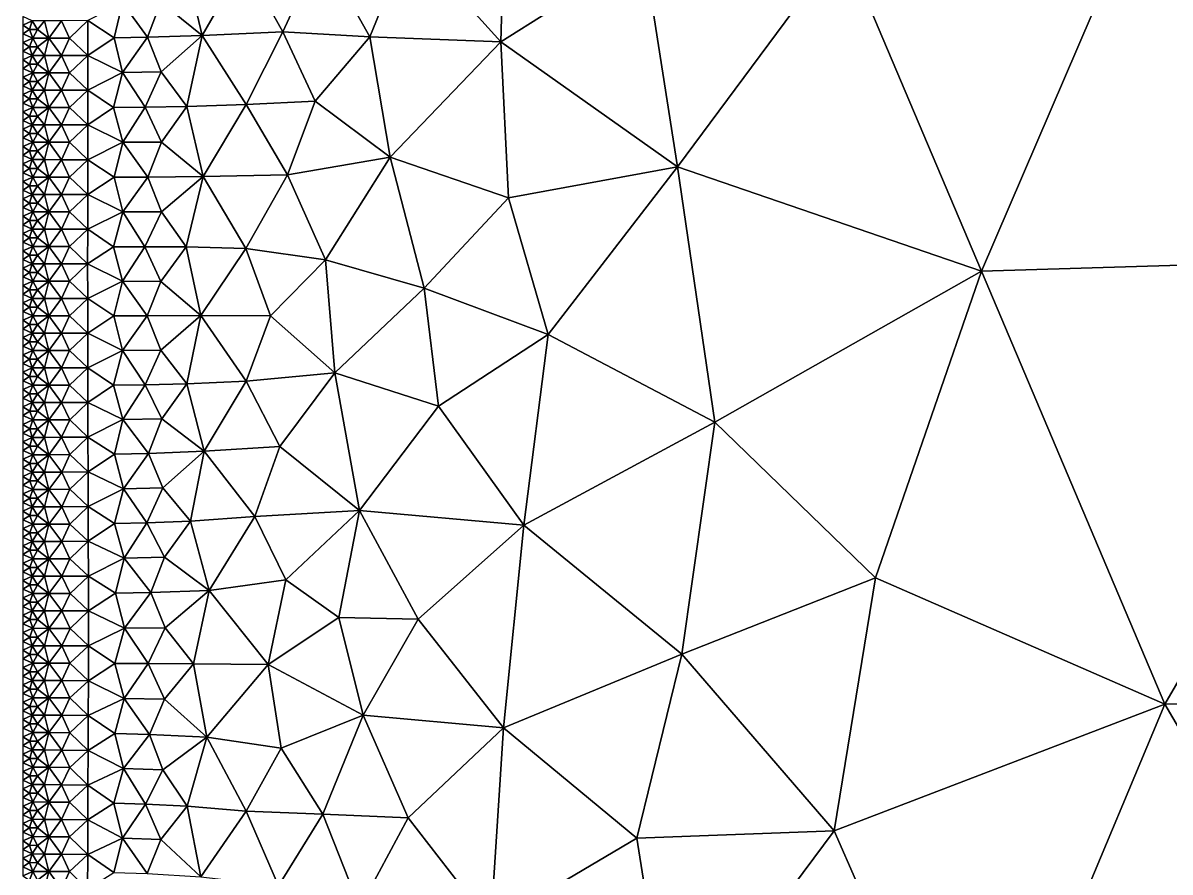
# Model space of a CAD drawing. Header units: metres. Extents: x 1 to 72, y -280 to 0.
# Drawn here: x 1 to 27.46, y -137.2 to -117.62 of the extents above; entities that cross this region are included whole.
import ezdxf

# ---------------------------------------------------------------- set-up
doc = ezdxf.new("R2010")
doc.units = ezdxf.units.M

msp = doc.modelspace()

# ---------------------------------------------------------------- linework, layer by layer
at = {"layer": 'layer', "color": 0}
for points in [[(23.114, -123.346), (27.582, -112.952), (19.9143, -115.798)], [(33.3355, -123.034), (27.582, -112.952), (23.114, -123.346)], [(12.0262, -118.052), (12.1575, -113.411), (9.9104, -115.711)], [(15.3264, -115.974), (12.1575, -113.411), (12.0262, -118.052)], [(9.001, -117.944), (9.9104, -115.711), (7.87216, -115.929)], [(12.0262, -118.052), (9.9104, -115.711), (9.001, -117.944)], [(16.0964, -120.937), (19.9143, -115.798), (15.3264, -115.974)], [(23.114, -123.346), (19.9143, -115.798), (16.0964, -120.937)], [(6.10483, -116.228), (6.99815, -117.824), (7.87216, -115.929)], [(9.001, -117.944), (7.87216, -115.929), (6.99815, -117.824)], [(16.0964, -120.937), (15.3264, -115.974), (12.0262, -118.052)], [(4.75859, -116.318), (4.18443, -117.139), (5.13489, -117.909)], [(4.75859, -116.318), (5.13489, -117.909), (6.10483, -116.228)], [(6.10483, -116.228), (5.13489, -117.909), (6.99815, -117.824)], [(3.29713, -117.157), (2.4952, -117.566), (3.1013, -117.962)], [(3.29713, -117.157), (3.1013, -117.962), (3.87623, -117.949)], [(3.29713, -117.157), (3.87623, -117.949), (4.18443, -117.139)], [(4.18443, -117.139), (3.87623, -117.949), (5.13489, -117.909)], [(1, -117.47), (1, -117.67), (1.21144, -117.57)], [(1.21144, -117.57), (1, -117.67), (1.15504, -117.77)], [(1, -117.67), (1, -117.87), (1.15504, -117.77)], [(1.21144, -117.57), (1.15504, -117.77), (1.337, -117.77)], [(1.21144, -117.57), (1.337, -117.77), (1.49539, -117.57)], [(1.49539, -117.57), (1.337, -117.77), (1.59436, -117.97)], [(1.49539, -117.57), (1.59436, -117.97), (1.89038, -117.569)], [(1.89038, -117.569), (1.59436, -117.97), (2.07703, -117.969)], [(1.89038, -117.569), (2.07703, -117.969), (2.4952, -117.566)], [(2.4952, -117.566), (2.07703, -117.969), (2.49581, -118.368)], [(2.4952, -117.566), (2.49581, -118.368), (3.1013, -117.962)], [(1.15504, -117.77), (1, -117.87), (1.2256, -117.97)], [(1, -117.87), (1, -118.07), (1.2256, -117.97)], [(1.2256, -117.97), (1, -118.07), (1.15508, -118.171)], [(1.15504, -117.77), (1.2256, -117.97), (1.337, -117.77)], [(1.2256, -117.97), (1.15508, -118.171), (1.33701, -118.17)], [(1.337, -117.77), (1.2256, -117.97), (1.59436, -117.97)], [(1.2256, -117.97), (1.33701, -118.17), (1.59436, -117.97)], [(1.59436, -117.97), (1.33701, -118.17), (1.49544, -118.371)], [(1.59436, -117.97), (1.49544, -118.371), (1.89059, -118.37)], [(1.59436, -117.97), (1.89059, -118.37), (2.07703, -117.969)], [(2.07703, -117.969), (1.89059, -118.37), (2.49581, -118.368)], [(3.1013, -117.962), (2.49581, -118.368), (3.3002, -118.762)], [(3.1013, -117.962), (3.3002, -118.762), (3.87623, -117.949)], [(3.87623, -117.949), (3.3002, -118.762), (4.19064, -118.749)], [(3.87623, -117.949), (4.19064, -118.749), (5.13489, -117.909)], [(5.13489, -117.909), (4.19064, -118.749), (4.77972, -119.545)], [(5.13489, -117.909), (4.77972, -119.545), (6.15282, -119.501)], [(5.13489, -117.909), (6.15282, -119.501), (6.99815, -117.824)], [(6.99815, -117.824), (6.15282, -119.501), (7.73923, -119.426)], [(7.73923, -119.426), (9.001, -117.944), (6.99815, -117.824)], [(9.47203, -120.719), (9.001, -117.944), (7.73923, -119.426)], [(9.47203, -120.719), (12.0262, -118.052), (9.001, -117.944)], [(1, -118.07), (1, -118.271), (1.15508, -118.171)], [(1.15508, -118.171), (1, -118.271), (1.21146, -118.371)], [(1, -118.271), (1, -118.471), (1.21146, -118.371)], [(1.15508, -118.171), (1.21146, -118.371), (1.33701, -118.17)], [(1.33701, -118.17), (1.21146, -118.371), (1.49544, -118.371)], [(12.1976, -121.654), (12.0262, -118.052), (9.47203, -120.719)], [(12.1976, -121.654), (16.0964, -120.937), (12.0262, -118.052)], [(1.21146, -118.371), (1, -118.471), (1.15503, -118.571)], [(1, -118.471), (1, -118.671), (1.15503, -118.571)], [(1.21146, -118.371), (1.15503, -118.571), (1.33698, -118.571)], [(1.21146, -118.371), (1.33698, -118.571), (1.49544, -118.371)], [(1.49544, -118.371), (1.33698, -118.571), (1.59425, -118.771)], [(1.49544, -118.371), (1.59425, -118.771), (1.89059, -118.37)], [(1.89059, -118.37), (1.59425, -118.771), (2.07671, -118.77)], [(1.89059, -118.37), (2.07671, -118.77), (2.49581, -118.368)], [(2.49581, -118.368), (2.07671, -118.77), (2.49413, -119.17)], [(2.49581, -118.368), (2.49413, -119.17), (3.3002, -118.762)], [(1.15503, -118.571), (1, -118.671), (1.22556, -118.771)], [(1, -118.671), (1, -118.871), (1.22556, -118.771)], [(1.22556, -118.771), (1, -118.871), (1.15505, -118.971)], [(1.15503, -118.571), (1.22556, -118.771), (1.33698, -118.571)], [(1.22556, -118.771), (1.15505, -118.971), (1.33694, -118.971)], [(1.33698, -118.571), (1.22556, -118.771), (1.59425, -118.771)], [(1.22556, -118.771), (1.33694, -118.971), (1.59425, -118.771)], [(1.59425, -118.771), (1.33694, -118.971), (1.4953, -119.171)], [(1.59425, -118.771), (1.4953, -119.171), (1.89014, -119.171)], [(1.59425, -118.771), (1.89014, -119.171), (2.07671, -118.77)], [(2.07671, -118.77), (1.89014, -119.171), (2.49413, -119.17)], [(3.3002, -118.762), (2.49413, -119.17), (3.09, -119.569)], [(3.3002, -118.762), (3.09, -119.569), (3.81784, -119.562)], [(3.3002, -118.762), (3.81784, -119.562), (4.19064, -118.749)], [(4.19064, -118.749), (3.81784, -119.562), (4.77972, -119.545)], [(1, -118.871), (1, -119.071), (1.15505, -118.971)], [(1.15505, -118.971), (1, -119.071), (1.21141, -119.171)], [(1, -119.071), (1, -119.271), (1.21141, -119.171)], [(1.15505, -118.971), (1.21141, -119.171), (1.33694, -118.971)], [(1.33694, -118.971), (1.21141, -119.171), (1.4953, -119.171)], [(1.21141, -119.171), (1, -119.271), (1.155, -119.372)], [(1, -119.271), (1, -119.472), (1.155, -119.372)], [(1.21141, -119.171), (1.155, -119.372), (1.33692, -119.372)], [(1.21141, -119.171), (1.33692, -119.372), (1.4953, -119.171)], [(1.4953, -119.171), (1.33692, -119.372), (1.59416, -119.572)], [(1.4953, -119.171), (1.59416, -119.572), (1.89014, -119.171)], [(1.89014, -119.171), (1.59416, -119.572), (2.07639, -119.572)], [(1.89014, -119.171), (2.07639, -119.572), (2.49413, -119.17)], [(2.49413, -119.17), (2.07639, -119.572), (2.49463, -119.972)], [(2.49413, -119.17), (2.49463, -119.972), (3.09, -119.569)], [(1.155, -119.372), (1, -119.472), (1.22554, -119.572)], [(1, -119.472), (1, -119.672), (1.22554, -119.572)], [(1.22554, -119.572), (1, -119.672), (1.15505, -119.772)], [(1.155, -119.372), (1.22554, -119.572), (1.33692, -119.372)], [(1.22554, -119.572), (1.15505, -119.772), (1.33694, -119.772)], [(1.33692, -119.372), (1.22554, -119.572), (1.59416, -119.572)], [(1.22554, -119.572), (1.33694, -119.772), (1.59416, -119.572)], [(1.59416, -119.572), (1.33694, -119.772), (1.49538, -119.972)], [(1.59416, -119.572), (1.49538, -119.972), (1.89033, -119.972)], [(1.59416, -119.572), (1.89033, -119.972), (2.07639, -119.572)], [(2.07639, -119.572), (1.89033, -119.972), (2.49463, -119.972)], [(3.09, -119.569), (2.49463, -119.972), (3.3026, -120.371)], [(3.09, -119.569), (3.3026, -120.371), (3.81784, -119.562)], [(3.81784, -119.562), (3.3026, -120.371), (4.19648, -120.366)], [(3.81784, -119.562), (4.19648, -120.366), (4.77972, -119.545)], [(4.77972, -119.545), (4.19648, -120.366), (5.15575, -121.164)], [(4.77972, -119.545), (5.15575, -121.164), (6.15282, -119.501)], [(6.15282, -119.501), (5.15575, -121.164), (7.10337, -121.124)], [(6.15282, -119.501), (7.10337, -121.124), (7.73923, -119.426)], [(9.47203, -120.719), (7.73923, -119.426), (7.10337, -121.124)], [(1, -119.672), (1, -119.872), (1.15505, -119.772)], [(1.15505, -119.772), (1, -119.872), (1.21144, -119.972)], [(1, -119.872), (1, -120.072), (1.21144, -119.972)], [(1.15505, -119.772), (1.21144, -119.972), (1.33694, -119.772)], [(1.33694, -119.772), (1.21144, -119.972), (1.49538, -119.972)], [(1.21144, -119.972), (1, -120.072), (1.15504, -120.172)], [(1, -120.072), (1, -120.272), (1.15504, -120.172)], [(1.21144, -119.972), (1.15504, -120.172), (1.33701, -120.172)], [(1.21144, -119.972), (1.33701, -120.172), (1.49538, -119.972)], [(1.49538, -119.972), (1.33701, -120.172), (1.59443, -120.373)], [(1.49538, -119.972), (1.59443, -120.373), (1.89033, -119.972)], [(1.89033, -119.972), (1.59443, -120.373), (2.07714, -120.373)], [(1.89033, -119.972), (2.07714, -120.373), (2.49463, -119.972)], [(2.49463, -119.972), (2.07714, -120.373), (2.49688, -120.774)], [(2.49463, -119.972), (2.49688, -120.774), (3.3026, -120.371)], [(1.15504, -120.172), (1, -120.272), (1.22562, -120.372)], [(1, -120.272), (1, -120.472), (1.22562, -120.372)], [(1.22562, -120.372), (1, -120.472), (1.1551, -120.573)], [(1.15504, -120.172), (1.22562, -120.372), (1.33701, -120.172)], [(1.22562, -120.372), (1.1551, -120.573), (1.33707, -120.573)], [(1.33701, -120.172), (1.22562, -120.372), (1.59443, -120.373)], [(1.22562, -120.372), (1.33707, -120.573), (1.59443, -120.373)], [(1.59443, -120.373), (1.33707, -120.573), (1.49559, -120.773)], [(1.59443, -120.373), (1.49559, -120.773), (1.891, -120.774)], [(1.59443, -120.373), (1.891, -120.774), (2.07714, -120.373)], [(2.07714, -120.373), (1.891, -120.774), (2.49688, -120.774)], [(3.3026, -120.371), (2.49688, -120.774), (3.10401, -121.176)], [(3.3026, -120.371), (3.10401, -121.176), (3.88335, -121.174)], [(3.3026, -120.371), (3.88335, -121.174), (4.19648, -120.366)], [(4.19648, -120.366), (3.88335, -121.174), (5.15575, -121.164)], [(1, -120.472), (1, -120.673), (1.1551, -120.573)], [(1.1551, -120.573), (1, -120.673), (1.21151, -120.773)], [(1.1551, -120.573), (1.21151, -120.773), (1.33707, -120.573)], [(1.33707, -120.573), (1.21151, -120.773), (1.49559, -120.773)], [(1, -120.673), (1, -120.873), (1.21151, -120.773)], [(1.21151, -120.773), (1, -120.873), (1.15508, -120.973)], [(1, -120.873), (1, -121.073), (1.15508, -120.973)], [(1.21151, -120.773), (1.15508, -120.973), (1.33711, -120.973)], [(1.21151, -120.773), (1.33711, -120.973), (1.49559, -120.773)], [(1.49559, -120.773), (1.33711, -120.973), (1.59458, -121.174)], [(1.49559, -120.773), (1.59458, -121.174), (1.891, -120.774)], [(1.891, -120.774), (1.59458, -121.174), (2.07762, -121.175)], [(1.891, -120.774), (2.07762, -121.175), (2.49688, -120.774)], [(2.49688, -120.774), (2.07762, -121.175), (2.49642, -121.576)], [(2.49688, -120.774), (2.49642, -121.576), (3.10401, -121.176)], [(7.97732, -123.084), (9.47203, -120.719), (7.10337, -121.124)], [(10.2596, -123.737), (9.47203, -120.719), (7.97732, -123.084)], [(10.2596, -123.737), (12.1976, -121.654), (9.47203, -120.719)], [(1.15508, -120.973), (1, -121.073), (1.22566, -121.173)], [(1, -121.073), (1, -121.273), (1.22566, -121.173)], [(1.22566, -121.173), (1, -121.273), (1.1551, -121.373)], [(1.15508, -120.973), (1.22566, -121.173), (1.33711, -120.973)], [(1.22566, -121.173), (1.1551, -121.373), (1.33708, -121.373)], [(1.33711, -120.973), (1.22566, -121.173), (1.59458, -121.174)], [(1.22566, -121.173), (1.33708, -121.373), (1.59458, -121.174)], [(1.59458, -121.174), (1.33708, -121.373), (1.49551, -121.574)], [(1.59458, -121.174), (1.49551, -121.574), (1.89081, -121.575)], [(1.59458, -121.174), (1.89081, -121.575), (2.07762, -121.175)], [(2.07762, -121.175), (1.89081, -121.575), (2.49642, -121.576)], [(3.10401, -121.176), (2.49642, -121.576), (3.3007, -121.978)], [(3.10401, -121.176), (3.3007, -121.978), (3.88335, -121.174)], [(3.88335, -121.174), (3.3007, -121.978), (4.1931, -121.979)], [(3.88335, -121.174), (4.1931, -121.979), (5.15575, -121.164)], [(5.15575, -121.164), (4.1931, -121.979), (4.76872, -122.785)], [(5.15575, -121.164), (4.76872, -122.785), (6.13842, -122.82)], [(5.15575, -121.164), (6.13842, -122.82), (7.10337, -121.124)], [(7.10337, -121.124), (6.13842, -122.82), (7.97732, -123.084)], [(13.116, -124.807), (16.0964, -120.937), (12.1976, -121.654)], [(16.9588, -126.825), (16.0964, -120.937), (13.116, -124.807)], [(16.9588, -126.825), (23.114, -123.346), (16.0964, -120.937)], [(1, -121.273), (1, -121.473), (1.1551, -121.373)], [(1.1551, -121.373), (1, -121.473), (1.21148, -121.574)], [(1.1551, -121.373), (1.21148, -121.574), (1.33708, -121.373)], [(1.33708, -121.373), (1.21148, -121.574), (1.49551, -121.574)], [(1, -121.473), (1, -121.673), (1.21148, -121.574)], [(1.21148, -121.574), (1, -121.673), (1.15503, -121.774)], [(1, -121.673), (1, -121.873), (1.15503, -121.774)], [(1.21148, -121.574), (1.15503, -121.774), (1.33699, -121.774)], [(1.21148, -121.574), (1.33699, -121.774), (1.49551, -121.574)], [(1.49551, -121.574), (1.33699, -121.774), (1.59423, -121.975)], [(1.49551, -121.574), (1.59423, -121.975), (1.89081, -121.575)], [(1.89081, -121.575), (1.59423, -121.975), (2.07668, -121.976)], [(1.89081, -121.575), (2.07668, -121.976), (2.49642, -121.576)], [(2.49642, -121.576), (2.07668, -121.976), (2.49343, -122.377)], [(2.49642, -121.576), (2.49343, -122.377), (3.3007, -121.978)], [(13.116, -124.807), (12.1976, -121.654), (10.2596, -123.737)], [(1.15503, -121.774), (1, -121.873), (1.22555, -121.974)], [(1, -121.873), (1, -122.074), (1.22555, -121.974)], [(1.22555, -121.974), (1, -122.074), (1.15503, -122.174)], [(1.15503, -121.774), (1.22555, -121.974), (1.33699, -121.774)], [(1.22555, -121.974), (1.15503, -122.174), (1.33691, -122.174)], [(1.33699, -121.774), (1.22555, -121.974), (1.59423, -121.975)], [(1.22555, -121.974), (1.33691, -122.174), (1.59423, -121.975)], [(1.59423, -121.975), (1.33691, -122.174), (1.49518, -122.375)], [(1.59423, -121.975), (1.49518, -122.375), (1.88984, -122.376)], [(1.59423, -121.975), (1.88984, -122.376), (2.07668, -121.976)], [(2.07668, -121.976), (1.88984, -122.376), (2.49343, -122.377)], [(3.3007, -121.978), (2.49343, -122.377), (3.08708, -122.78)], [(3.3007, -121.978), (3.08708, -122.78), (3.81215, -122.782)], [(3.3007, -121.978), (3.81215, -122.782), (4.1931, -121.979)], [(4.1931, -121.979), (3.81215, -122.782), (4.76872, -122.785)], [(1, -122.074), (1, -122.274), (1.15503, -122.174)], [(1.15503, -122.174), (1, -122.274), (1.21137, -122.374)], [(1.15503, -122.174), (1.21137, -122.374), (1.33691, -122.174)], [(1.33691, -122.174), (1.21137, -122.374), (1.49518, -122.375)], [(1, -122.274), (1, -122.474), (1.21137, -122.374)], [(1.21137, -122.374), (1, -122.474), (1.15496, -122.574)], [(1, -122.474), (1, -122.674), (1.15496, -122.574)], [(1.21137, -122.374), (1.15496, -122.574), (1.33681, -122.575)], [(1.21137, -122.374), (1.33681, -122.575), (1.49518, -122.375)], [(1.49518, -122.375), (1.33681, -122.575), (1.59385, -122.775)], [(1.49518, -122.375), (1.59385, -122.775), (1.88984, -122.376)], [(1.88984, -122.376), (1.59385, -122.775), (2.07561, -122.776)], [(1.88984, -122.376), (2.07561, -122.776), (2.49343, -122.377)], [(2.49343, -122.377), (2.07561, -122.776), (2.49238, -123.178)], [(2.49343, -122.377), (2.49238, -123.178), (3.08708, -122.78)], [(1.15496, -122.574), (1, -122.674), (1.22544, -122.775)], [(1, -122.674), (1, -122.874), (1.22544, -122.775)], [(1.22544, -122.775), (1, -122.874), (1.15499, -122.975)], [(1.15496, -122.574), (1.22544, -122.775), (1.33681, -122.575)], [(1.22544, -122.775), (1.15499, -122.975), (1.33679, -122.975)], [(1.33681, -122.575), (1.22544, -122.775), (1.59385, -122.775)], [(1.22544, -122.775), (1.33679, -122.975), (1.59385, -122.775)], [(1.59385, -122.775), (1.33679, -122.975), (1.49507, -123.175)], [(1.59385, -122.775), (1.49507, -123.175), (1.88948, -123.176)], [(1.59385, -122.775), (1.88948, -123.176), (2.07561, -122.776)], [(2.07561, -122.776), (1.88948, -123.176), (2.49238, -123.178)], [(3.08708, -122.78), (2.49238, -123.178), (3.29516, -123.579)], [(3.08708, -122.78), (3.29516, -123.579), (3.81215, -122.782)], [(3.81215, -122.782), (3.29516, -123.579), (4.1784, -123.581)], [(3.81215, -122.782), (4.1784, -123.581), (4.76872, -122.785)], [(4.76872, -122.785), (4.1784, -123.581), (5.10146, -124.369)], [(4.76872, -122.785), (5.10146, -124.369), (6.13842, -122.82)], [(1, -122.874), (1, -123.074), (1.15499, -122.975)], [(1.15499, -122.975), (1, -123.074), (1.21133, -123.175)], [(1.15499, -122.975), (1.21133, -123.175), (1.33679, -122.975)], [(1.33679, -122.975), (1.21133, -123.175), (1.49507, -123.175)], [(6.13842, -122.82), (5.10146, -124.369), (6.71292, -124.375)], [(6.13842, -122.82), (6.71292, -124.375), (7.97732, -123.084)], [(27.3435, -133.332), (33.3355, -123.034), (23.114, -123.346)], [(38.5545, -133.067), (33.3355, -123.034), (27.3435, -133.332)], [(1, -123.074), (1, -123.275), (1.21133, -123.175)], [(1.21133, -123.175), (1, -123.275), (1.15496, -123.375)], [(1, -123.275), (1, -123.475), (1.15496, -123.375)], [(1.21133, -123.175), (1.15496, -123.375), (1.33681, -123.375)], [(1.21133, -123.175), (1.33681, -123.375), (1.49507, -123.175)], [(1.49507, -123.175), (1.33681, -123.375), (1.59392, -123.576)], [(1.49507, -123.175), (1.59392, -123.576), (1.88948, -123.176)], [(1.88948, -123.176), (1.59392, -123.576), (2.07582, -123.577)], [(1.88948, -123.176), (2.07582, -123.577), (2.49238, -123.178)], [(2.49238, -123.178), (2.07582, -123.577), (2.4941, -123.978)], [(2.49238, -123.178), (2.4941, -123.978), (3.29516, -123.579)], [(8.19584, -125.686), (7.97732, -123.084), (6.71292, -124.375)], [(8.19584, -125.686), (10.2596, -123.737), (7.97732, -123.084)], [(1.15496, -123.375), (1, -123.475), (1.22547, -123.575)], [(1, -123.475), (1, -123.675), (1.22547, -123.575)], [(1.22547, -123.575), (1, -123.675), (1.15502, -123.775)], [(1.15496, -123.375), (1.22547, -123.575), (1.33681, -123.375)], [(1.22547, -123.575), (1.15502, -123.775), (1.33686, -123.775)], [(1.33681, -123.375), (1.22547, -123.575), (1.59392, -123.576)], [(1.22547, -123.575), (1.33686, -123.775), (1.59392, -123.576)], [(1.59392, -123.576), (1.33686, -123.775), (1.49524, -123.976)], [(1.59392, -123.576), (1.49524, -123.976), (1.88998, -123.976)], [(1.59392, -123.576), (1.88998, -123.976), (2.07582, -123.577)], [(2.07582, -123.577), (1.88998, -123.976), (2.4941, -123.978)], [(3.29516, -123.579), (2.4941, -123.978), (3.09809, -124.378)], [(3.29516, -123.579), (3.09809, -124.378), (3.86698, -124.376)], [(3.29516, -123.579), (3.86698, -124.376), (4.1784, -123.581)], [(4.1784, -123.581), (3.86698, -124.376), (5.10146, -124.369)], [(20.6666, -130.414), (23.114, -123.346), (16.9588, -126.825)], [(27.3435, -133.332), (23.114, -123.346), (20.6666, -130.414)], [(1, -123.675), (1, -123.875), (1.15502, -123.775)], [(1.15502, -123.775), (1, -123.875), (1.21139, -123.975)], [(1.15502, -123.775), (1.21139, -123.975), (1.33686, -123.775)], [(1.33686, -123.775), (1.21139, -123.975), (1.49524, -123.976)], [(10.5827, -126.459), (10.2596, -123.737), (8.19584, -125.686)], [(10.5827, -126.459), (13.116, -124.807), (10.2596, -123.737)], [(1, -123.875), (1, -124.075), (1.21139, -123.975)], [(1.21139, -123.975), (1, -124.075), (1.155, -124.175)], [(1, -124.075), (1, -124.275), (1.155, -124.175)], [(1.21139, -123.975), (1.155, -124.175), (1.33691, -124.176)], [(1.21139, -123.975), (1.33691, -124.176), (1.49524, -123.976)], [(1.49524, -123.976), (1.33691, -124.176), (1.59413, -124.376)], [(1.49524, -123.976), (1.59413, -124.376), (1.88998, -123.976)], [(1.88998, -123.976), (1.59413, -124.376), (2.07642, -124.377)], [(1.88998, -123.976), (2.07642, -124.377), (2.4941, -123.978)], [(2.4941, -123.978), (2.07642, -124.377), (2.4946, -124.777)], [(2.4941, -123.978), (2.4946, -124.777), (3.09809, -124.378)], [(1.155, -124.175), (1, -124.275), (1.22553, -124.376)], [(1, -124.275), (1, -124.476), (1.22553, -124.376)], [(1.155, -124.175), (1.22553, -124.376), (1.33691, -124.176)], [(1.33691, -124.176), (1.22553, -124.376), (1.59413, -124.376)], [(3.86698, -124.376), (4.18157, -125.168), (5.10146, -124.369)], [(5.10146, -124.369), (4.18157, -125.168), (4.77793, -125.942)], [(5.10146, -124.369), (4.77793, -125.942), (6.15007, -125.881)], [(5.10146, -124.369), (6.15007, -125.881), (6.71292, -124.375)], [(1.22553, -124.376), (1, -124.476), (1.15505, -124.576)], [(1, -124.476), (1, -124.676), (1.15505, -124.576)], [(1.15505, -124.576), (1, -124.676), (1.21141, -124.776)], [(1.22553, -124.376), (1.15505, -124.576), (1.33693, -124.576)], [(1.15505, -124.576), (1.21141, -124.776), (1.33693, -124.576)], [(1.33693, -124.576), (1.21141, -124.776), (1.49531, -124.776)], [(1.22553, -124.376), (1.33693, -124.576), (1.59413, -124.376)], [(1.59413, -124.376), (1.33693, -124.576), (1.49531, -124.776)], [(1.59413, -124.376), (1.49531, -124.776), (1.89018, -124.777)], [(1.59413, -124.376), (1.89018, -124.777), (2.07642, -124.377)], [(2.07642, -124.377), (1.89018, -124.777), (2.4946, -124.777)], [(3.09809, -124.378), (2.4946, -124.777), (3.2971, -125.174)], [(3.09809, -124.378), (3.2971, -125.174), (3.86698, -124.376)], [(3.86698, -124.376), (3.2971, -125.174), (4.18157, -125.168)], [(6.71292, -124.375), (6.15007, -125.881), (8.19584, -125.686)], [(1, -124.676), (1, -124.876), (1.21141, -124.776)], [(1.21141, -124.776), (1, -124.876), (1.15501, -124.976)], [(1, -124.876), (1, -125.076), (1.15501, -124.976)], [(1.21141, -124.776), (1.15501, -124.976), (1.33692, -124.976)], [(1.21141, -124.776), (1.33692, -124.976), (1.49531, -124.776)], [(1.49531, -124.776), (1.33692, -124.976), (1.59413, -125.176)], [(1.49531, -124.776), (1.59413, -125.176), (1.89018, -124.777)], [(1.89018, -124.777), (1.59413, -125.176), (2.07635, -125.177)], [(1.89018, -124.777), (2.07635, -125.177), (2.4946, -124.777)], [(2.4946, -124.777), (2.07635, -125.177), (2.49389, -125.576)], [(2.4946, -124.777), (2.49389, -125.576), (3.2971, -125.174)], [(12.552, -129.2), (13.116, -124.807), (10.5827, -126.459)], [(12.552, -129.2), (16.9588, -126.825), (13.116, -124.807)], [(1.15501, -124.976), (1, -125.076), (1.22553, -125.176)], [(1, -125.076), (1, -125.276), (1.22553, -125.176)], [(1.15501, -124.976), (1.22553, -125.176), (1.33692, -124.976)], [(1.33692, -124.976), (1.22553, -125.176), (1.59413, -125.176)], [(3.2971, -125.174), (3.8176, -125.964), (4.18157, -125.168)], [(4.18157, -125.168), (3.8176, -125.964), (4.77793, -125.942)], [(1.22553, -125.176), (1, -125.276), (1.15504, -125.376)], [(1, -125.276), (1, -125.476), (1.15504, -125.376)], [(1.15504, -125.376), (1, -125.476), (1.21142, -125.577)], [(1.22553, -125.176), (1.15504, -125.376), (1.33692, -125.376)], [(1.15504, -125.376), (1.21142, -125.577), (1.33692, -125.376)], [(1.33692, -125.376), (1.21142, -125.577), (1.49532, -125.577)], [(1.22553, -125.176), (1.33692, -125.376), (1.59413, -125.176)], [(1.59413, -125.176), (1.33692, -125.376), (1.49532, -125.577)], [(1.59413, -125.176), (1.49532, -125.577), (1.89011, -125.576)], [(1.59413, -125.176), (1.89011, -125.576), (2.07635, -125.177)], [(2.07635, -125.177), (1.89011, -125.576), (2.49389, -125.576)], [(3.2971, -125.174), (2.49389, -125.576), (3.09069, -125.972)], [(3.2971, -125.174), (3.09069, -125.972), (3.8176, -125.964)], [(1, -125.476), (1, -125.677), (1.21142, -125.577)], [(1.21142, -125.577), (1, -125.677), (1.15503, -125.777)], [(1, -125.677), (1, -125.877), (1.15503, -125.777)], [(1.21142, -125.577), (1.15503, -125.777), (1.33697, -125.777)], [(1.21142, -125.577), (1.33697, -125.777), (1.49532, -125.577)], [(1.49532, -125.577), (1.33697, -125.777), (1.59434, -125.977)], [(1.49532, -125.577), (1.59434, -125.977), (1.89011, -125.576)], [(1.89011, -125.576), (1.59434, -125.977), (2.07676, -125.976)], [(1.89011, -125.576), (2.07676, -125.976), (2.49389, -125.576)], [(2.49389, -125.576), (2.07676, -125.976), (2.49622, -126.374)], [(2.49389, -125.576), (2.49622, -126.374), (3.09069, -125.972)], [(6.15007, -125.881), (6.92555, -127.391), (8.19584, -125.686)], [(8.76165, -128.861), (8.19584, -125.686), (6.92555, -127.391)], [(8.76165, -128.861), (10.5827, -126.459), (8.19584, -125.686)], [(1.15503, -125.777), (1, -125.877), (1.22559, -125.977)], [(1, -125.877), (1, -126.077), (1.22559, -125.977)], [(1.15503, -125.777), (1.22559, -125.977), (1.33697, -125.777)], [(1.33697, -125.777), (1.22559, -125.977), (1.59434, -125.977)], [(3.8176, -125.964), (4.20397, -126.748), (4.77793, -125.942)], [(4.77793, -125.942), (4.20397, -126.748), (5.17784, -127.499)], [(4.77793, -125.942), (5.17784, -127.499), (6.15007, -125.881)], [(6.15007, -125.881), (5.17784, -127.499), (6.92555, -127.391)], [(1.22559, -125.977), (1, -126.077), (1.1551, -126.177)], [(1, -126.077), (1, -126.277), (1.1551, -126.177)], [(1.1551, -126.177), (1, -126.277), (1.21154, -126.377)], [(1.22559, -125.977), (1.1551, -126.177), (1.33705, -126.177)], [(1.1551, -126.177), (1.21154, -126.377), (1.33705, -126.177)], [(1.33705, -126.177), (1.21154, -126.377), (1.49564, -126.377)], [(1.22559, -125.977), (1.33705, -126.177), (1.59434, -125.977)], [(1.59434, -125.977), (1.33705, -126.177), (1.49564, -126.377)], [(1.59434, -125.977), (1.49564, -126.377), (1.89099, -126.376)], [(1.59434, -125.977), (1.89099, -126.376), (2.07676, -125.976)], [(2.07676, -125.976), (1.89099, -126.376), (2.49622, -126.374)], [(3.09069, -125.972), (2.49622, -126.374), (3.30778, -126.765)], [(3.09069, -125.972), (3.30778, -126.765), (3.8176, -125.964)], [(3.8176, -125.964), (3.30778, -126.765), (4.20397, -126.748)], [(1, -126.277), (1, -126.477), (1.21154, -126.377)], [(1.21154, -126.377), (1, -126.477), (1.15513, -126.577)], [(1, -126.477), (1, -126.677), (1.15513, -126.577)], [(1.21154, -126.377), (1.15513, -126.577), (1.33722, -126.577)], [(1.21154, -126.377), (1.33722, -126.577), (1.49564, -126.377)], [(1.49564, -126.377), (1.33722, -126.577), (1.59502, -126.777)], [(1.49564, -126.377), (1.59502, -126.777), (1.89099, -126.376)], [(1.89099, -126.376), (1.59502, -126.777), (2.07856, -126.776)], [(1.89099, -126.376), (2.07856, -126.776), (2.49622, -126.374)], [(2.49622, -126.374), (2.07856, -126.776), (2.50068, -127.173)], [(2.49622, -126.374), (2.50068, -127.173), (3.30778, -126.765)], [(12.552, -129.2), (10.5827, -126.459), (8.76165, -128.861)], [(1.15513, -126.577), (1, -126.677), (1.2258, -126.777)], [(1, -126.677), (1, -126.878), (1.2258, -126.777)], [(1.15513, -126.577), (1.2258, -126.777), (1.33722, -126.577)], [(1.33722, -126.577), (1.2258, -126.777), (1.59502, -126.777)], [(3.30778, -126.765), (3.89871, -127.549), (4.20397, -126.748)], [(4.20397, -126.748), (3.89871, -127.549), (5.17784, -127.499)], [(1.2258, -126.777), (1, -126.878), (1.15522, -126.978)], [(1, -126.878), (1, -127.078), (1.15522, -126.978)], [(1.15522, -126.978), (1, -127.078), (1.21173, -127.178)], [(1.2258, -126.777), (1.15522, -126.978), (1.33735, -126.977)], [(1.15522, -126.978), (1.21173, -127.178), (1.33735, -126.977)], [(1.33735, -126.977), (1.21173, -127.178), (1.49618, -127.177)], [(1.2258, -126.777), (1.33735, -126.977), (1.59502, -126.777)], [(1.59502, -126.777), (1.33735, -126.977), (1.49618, -127.177)], [(1.59502, -126.777), (1.49618, -127.177), (1.89257, -127.176)], [(1.59502, -126.777), (1.89257, -127.176), (2.07856, -126.776)], [(2.07856, -126.776), (1.89257, -127.176), (2.50068, -127.173)], [(3.30778, -126.765), (2.50068, -127.173), (3.11343, -127.567)], [(3.30778, -126.765), (3.11343, -127.567), (3.89871, -127.549)], [(16.1997, -132.178), (16.9588, -126.825), (12.552, -129.2)], [(20.6666, -130.414), (16.9588, -126.825), (16.1997, -132.178)], [(1, -127.078), (1, -127.278), (1.21173, -127.178)], [(1.21173, -127.178), (1, -127.278), (1.15525, -127.378)], [(1, -127.278), (1, -127.478), (1.15525, -127.378)], [(1.21173, -127.178), (1.15525, -127.378), (1.33752, -127.378)], [(1.21173, -127.178), (1.33752, -127.378), (1.49618, -127.177)], [(1.49618, -127.177), (1.33752, -127.378), (1.59573, -127.577)], [(1.49618, -127.177), (1.59573, -127.577), (1.89257, -127.176)], [(1.89257, -127.176), (1.59573, -127.577), (2.08045, -127.576)], [(1.89257, -127.176), (2.08045, -127.576), (2.50068, -127.173)], [(2.50068, -127.173), (2.08045, -127.576), (2.50352, -127.973)], [(2.50068, -127.173), (2.50352, -127.973), (3.11343, -127.567)], [(1.15525, -127.378), (1, -127.478), (1.226, -127.578)], [(1, -127.478), (1, -127.678), (1.226, -127.578)], [(1.15525, -127.378), (1.226, -127.578), (1.33752, -127.378)], [(1.33752, -127.378), (1.226, -127.578), (1.59573, -127.577)], [(3.11343, -127.567), (3.32114, -128.361), (3.89871, -127.549)], [(3.89871, -127.549), (3.32114, -128.361), (4.22998, -128.338)], [(3.89871, -127.549), (4.22998, -128.338), (5.17784, -127.499)], [(5.17784, -127.499), (4.22998, -128.338), (4.8644, -129.111)], [(5.17784, -127.499), (4.8644, -129.111), (6.34761, -129.006)], [(5.17784, -127.499), (6.34761, -129.006), (6.92555, -127.391)], [(6.92555, -127.391), (6.34761, -129.006), (8.76165, -128.861)], [(1.226, -127.578), (1, -127.678), (1.15531, -127.778)], [(1, -127.678), (1, -127.878), (1.15531, -127.778)], [(1.15531, -127.778), (1, -127.878), (1.21185, -127.978)], [(1.226, -127.578), (1.15531, -127.778), (1.3376, -127.778)], [(1.15531, -127.778), (1.21185, -127.978), (1.3376, -127.778)], [(1.3376, -127.778), (1.21185, -127.978), (1.49652, -127.978)], [(1.226, -127.578), (1.3376, -127.778), (1.59573, -127.577)], [(1.59573, -127.577), (1.3376, -127.778), (1.49652, -127.978)], [(1.59573, -127.577), (1.49652, -127.978), (1.89361, -127.977)], [(1.59573, -127.577), (1.89361, -127.977), (2.08045, -127.576)], [(2.08045, -127.576), (1.89361, -127.977), (2.50352, -127.973)], [(3.11343, -127.567), (2.50352, -127.973), (3.32114, -128.361)], [(1, -127.878), (1, -128.078), (1.21185, -127.978)], [(1.21185, -127.978), (1, -128.078), (1.15531, -128.178)], [(1, -128.078), (1, -128.279), (1.15531, -128.178)], [(1.21185, -127.978), (1.15531, -128.178), (1.33768, -128.178)], [(1.21185, -127.978), (1.33768, -128.178), (1.49652, -127.978)], [(1.49652, -127.978), (1.33768, -128.178), (1.59608, -128.378)], [(1.49652, -127.978), (1.59608, -128.378), (1.89361, -127.977)], [(1.89361, -127.977), (1.59608, -128.378), (2.08127, -128.376)], [(1.89361, -127.977), (2.08127, -128.376), (2.50352, -127.973)], [(2.50352, -127.973), (2.08127, -128.376), (2.5041, -128.773)], [(2.50352, -127.973), (2.5041, -128.773), (3.32114, -128.361)], [(1.15531, -128.178), (1, -128.279), (1.2261, -128.378)], [(1, -128.279), (1, -128.479), (1.2261, -128.378)], [(1.15531, -128.178), (1.2261, -128.378), (1.33768, -128.178)], [(1.33768, -128.178), (1.2261, -128.378), (1.59608, -128.378)], [(3.32114, -128.361), (3.85944, -129.15), (4.22998, -128.338)], [(4.22998, -128.338), (3.85944, -129.15), (4.8644, -129.111)], [(1.2261, -128.378), (1, -128.479), (1.15535, -128.579)], [(1, -128.479), (1, -128.679), (1.15535, -128.579)], [(1.15535, -128.579), (1, -128.679), (1.21192, -128.779)], [(1.2261, -128.378), (1.15535, -128.579), (1.33771, -128.579)], [(1.15535, -128.579), (1.21192, -128.779), (1.33771, -128.579)], [(1.33771, -128.579), (1.21192, -128.779), (1.4967, -128.778)], [(1.2261, -128.378), (1.33771, -128.579), (1.59608, -128.378)], [(1.59608, -128.378), (1.33771, -128.579), (1.4967, -128.778)], [(1.59608, -128.378), (1.4967, -128.778), (1.89406, -128.777)], [(1.59608, -128.378), (1.89406, -128.777), (2.08127, -128.376)], [(2.08127, -128.376), (1.89406, -128.777), (2.5041, -128.773)], [(3.32114, -128.361), (2.5041, -128.773), (3.11147, -129.167)], [(3.32114, -128.361), (3.11147, -129.167), (3.85944, -129.15)], [(1, -128.679), (1, -128.879), (1.21192, -128.779)], [(1.21192, -128.779), (1, -128.879), (1.15536, -128.979)], [(1.21192, -128.779), (1.15536, -128.979), (1.33781, -128.979)], [(1.21192, -128.779), (1.33781, -128.979), (1.4967, -128.778)], [(1.4967, -128.778), (1.33781, -128.979), (1.59649, -129.178)], [(1.4967, -128.778), (1.59649, -129.178), (1.89406, -128.777)], [(1.89406, -128.777), (1.59649, -129.178), (2.08224, -129.177)], [(1.89406, -128.777), (2.08224, -129.177), (2.5041, -128.773)], [(2.5041, -128.773), (2.08224, -129.177), (2.50739, -129.574)], [(2.5041, -128.773), (2.50739, -129.574), (3.11147, -129.167)], [(6.34761, -129.006), (7.06674, -130.461), (8.76165, -128.861)], [(8.28606, -131.33), (8.76165, -128.861), (7.06674, -130.461)], [(10.1137, -131.368), (8.76165, -128.861), (8.28606, -131.33)], [(10.1137, -131.368), (12.552, -129.2), (8.76165, -128.861)], [(1, -128.879), (1, -129.079), (1.15536, -128.979)], [(1.15536, -128.979), (1, -129.079), (1.22622, -129.179)], [(1, -129.079), (1, -129.279), (1.22622, -129.179)], [(1.15536, -128.979), (1.22622, -129.179), (1.33781, -128.979)], [(1.33781, -128.979), (1.22622, -129.179), (1.59649, -129.178)], [(3.85944, -129.15), (4.26427, -129.941), (4.8644, -129.111)], [(4.8644, -129.111), (4.26427, -129.941), (5.29642, -130.708)], [(4.8644, -129.111), (5.29642, -130.708), (6.34761, -129.006)], [(6.34761, -129.006), (5.29642, -130.708), (7.06674, -130.461)], [(1.22622, -129.179), (1, -129.279), (1.15543, -129.379)], [(1, -129.279), (1, -129.48), (1.15543, -129.379)], [(1.15543, -129.379), (1, -129.48), (1.21207, -129.579)], [(1.22622, -129.179), (1.15543, -129.379), (1.33791, -129.379)], [(1.15543, -129.379), (1.21207, -129.579), (1.33791, -129.379)], [(1.33791, -129.379), (1.21207, -129.579), (1.49712, -129.579)], [(1.22622, -129.179), (1.33791, -129.379), (1.59649, -129.178)], [(1.59649, -129.178), (1.33791, -129.379), (1.49712, -129.579)], [(1.59649, -129.178), (1.49712, -129.579), (1.89528, -129.578)], [(1.59649, -129.178), (1.89528, -129.578), (2.08224, -129.177)], [(2.08224, -129.177), (1.89528, -129.578), (2.50739, -129.574)], [(3.11147, -129.167), (2.50739, -129.574), (3.33701, -129.964)], [(3.11147, -129.167), (3.33701, -129.964), (3.85944, -129.15)], [(3.85944, -129.15), (3.33701, -129.964), (4.26427, -129.941)], [(12.0885, -133.874), (12.552, -129.2), (10.1137, -131.368)], [(16.1997, -132.178), (12.552, -129.2), (12.0885, -133.874)], [(1, -129.48), (1, -129.68), (1.21207, -129.579)], [(1.21207, -129.579), (1, -129.68), (1.15548, -129.78)], [(1.21207, -129.579), (1.15548, -129.78), (1.3381, -129.78)], [(1.21207, -129.579), (1.3381, -129.78), (1.49712, -129.579)], [(1.49712, -129.579), (1.3381, -129.78), (1.59726, -129.979)], [(1.49712, -129.579), (1.59726, -129.979), (1.89528, -129.578)], [(1.89528, -129.578), (1.59726, -129.979), (2.0843, -129.978)], [(1.89528, -129.578), (2.0843, -129.978), (2.50739, -129.574)], [(2.50739, -129.574), (2.0843, -129.978), (2.51194, -130.376)], [(2.50739, -129.574), (2.51194, -130.376), (3.33701, -129.964)], [(1, -129.68), (1, -129.88), (1.15548, -129.78)], [(1.15548, -129.78), (1, -129.88), (1.22644, -129.98)], [(1, -129.88), (1, -130.08), (1.22644, -129.98)], [(1.15548, -129.78), (1.22644, -129.98), (1.3381, -129.78)], [(1.3381, -129.78), (1.22644, -129.98), (1.59726, -129.979)], [(1.22644, -129.98), (1, -130.08), (1.15556, -130.18)], [(1, -130.08), (1, -130.28), (1.15556, -130.18)], [(1.15556, -130.18), (1, -130.28), (1.21226, -130.38)], [(1.22644, -129.98), (1.15556, -130.18), (1.33823, -130.18)], [(1.15556, -130.18), (1.21226, -130.38), (1.33823, -130.18)], [(1.33823, -130.18), (1.21226, -130.38), (1.49765, -130.38)], [(1.22644, -129.98), (1.33823, -130.18), (1.59726, -129.979)], [(1.59726, -129.979), (1.33823, -130.18), (1.49765, -130.38)], [(1.59726, -129.979), (1.49765, -130.38), (1.89686, -130.379)], [(1.59726, -129.979), (1.89686, -130.379), (2.0843, -129.978)], [(2.0843, -129.978), (1.89686, -130.379), (2.51194, -130.376)], [(3.33701, -129.964), (2.51194, -130.376), (3.13541, -130.772)], [(3.33701, -129.964), (3.13541, -130.772), (3.94736, -130.757)], [(3.33701, -129.964), (3.94736, -130.757), (4.26427, -129.941)], [(4.26427, -129.941), (3.94736, -130.757), (5.29642, -130.708)], [(1, -130.28), (1, -130.48), (1.21226, -130.38)], [(1.21226, -130.38), (1, -130.48), (1.15559, -130.58)], [(1.21226, -130.38), (1.15559, -130.58), (1.33837, -130.58)], [(1.21226, -130.38), (1.33837, -130.58), (1.49765, -130.38)], [(1.49765, -130.38), (1.33837, -130.58), (1.59784, -130.78)], [(1.49765, -130.38), (1.59784, -130.78), (1.89686, -130.379)], [(1.89686, -130.379), (1.59784, -130.78), (2.08588, -130.779)], [(1.89686, -130.379), (2.08588, -130.779), (2.51194, -130.376)], [(2.51194, -130.376), (2.08588, -130.779), (2.51349, -131.179)], [(2.51194, -130.376), (2.51349, -131.179), (3.13541, -130.772)], [(5.29642, -130.708), (6.66015, -132.414), (7.06674, -130.461)], [(7.06674, -130.461), (6.66015, -132.414), (8.28606, -131.33)], [(19.716, -136.249), (20.6666, -130.414), (16.1997, -132.178)], [(19.716, -136.249), (27.3435, -133.332), (20.6666, -130.414)], [(1, -130.48), (1, -130.681), (1.15559, -130.58)], [(1.15559, -130.58), (1, -130.681), (1.22661, -130.781)], [(1, -130.681), (1, -130.881), (1.22661, -130.781)], [(1.15559, -130.58), (1.22661, -130.781), (1.33837, -130.58)], [(1.33837, -130.58), (1.22661, -130.781), (1.59784, -130.78)], [(3.94736, -130.757), (4.28464, -131.567), (5.29642, -130.708)], [(5.29642, -130.708), (4.28464, -131.567), (4.93777, -132.397)], [(5.29642, -130.708), (4.93777, -132.397), (6.66015, -132.414)], [(1.22661, -130.781), (1, -130.881), (1.15562, -130.981)], [(1, -130.881), (1, -131.081), (1.15562, -130.981)], [(1.15562, -130.981), (1, -131.081), (1.21231, -131.181)], [(1.22661, -130.781), (1.15562, -130.981), (1.3384, -130.981)], [(1.15562, -130.981), (1.21231, -131.181), (1.3384, -130.981)], [(1.3384, -130.981), (1.21231, -131.181), (1.49779, -131.181)], [(1.22661, -130.781), (1.3384, -130.981), (1.59784, -130.78)], [(1.59784, -130.78), (1.3384, -130.981), (1.49779, -131.181)], [(1.59784, -130.78), (1.49779, -131.181), (1.89738, -131.181)], [(1.59784, -130.78), (1.89738, -131.181), (2.08588, -130.779)], [(2.08588, -130.779), (1.89738, -131.181), (2.51349, -131.179)], [(3.13541, -130.772), (2.51349, -131.179), (3.34543, -131.578)], [(3.13541, -130.772), (3.34543, -131.578), (3.94736, -130.757)], [(3.94736, -130.757), (3.34543, -131.578), (4.28464, -131.567)], [(1, -131.081), (1, -131.281), (1.21231, -131.181)], [(1.21231, -131.181), (1, -131.281), (1.15558, -131.381)], [(1.21231, -131.181), (1.15558, -131.381), (1.33837, -131.381)], [(1.21231, -131.181), (1.33837, -131.381), (1.49779, -131.181)], [(1.49779, -131.181), (1.33837, -131.381), (1.59772, -131.582)], [(1.49779, -131.181), (1.59772, -131.582), (1.89738, -131.181)], [(1.89738, -131.181), (1.59772, -131.582), (2.08559, -131.582)], [(1.89738, -131.181), (2.08559, -131.582), (2.51349, -131.179)], [(2.51349, -131.179), (2.08559, -131.582), (2.51112, -131.984)], [(2.51349, -131.179), (2.51112, -131.984), (3.34543, -131.578)], [(1, -131.281), (1, -131.481), (1.15558, -131.381)], [(1.15558, -131.381), (1, -131.481), (1.22657, -131.581)], [(1, -131.481), (1, -131.681), (1.22657, -131.581)], [(1.15558, -131.381), (1.22657, -131.581), (1.33837, -131.381)], [(1.33837, -131.381), (1.22657, -131.581), (1.59772, -131.582)], [(8.8462, -133.586), (8.28606, -131.33), (6.66015, -132.414)], [(8.8462, -133.586), (10.1137, -131.368), (8.28606, -131.33)], [(12.0885, -133.874), (10.1137, -131.368), (8.8462, -133.586)], [(1.22657, -131.581), (1, -131.681), (1.15557, -131.782)], [(1, -131.681), (1, -131.882), (1.15557, -131.782)], [(1.15557, -131.782), (1, -131.882), (1.21221, -131.982)], [(1.22657, -131.581), (1.15557, -131.782), (1.3383, -131.782)], [(1.15557, -131.782), (1.21221, -131.982), (1.3383, -131.782)], [(1.3383, -131.782), (1.21221, -131.982), (1.49751, -131.982)], [(1.22657, -131.581), (1.3383, -131.782), (1.59772, -131.582)], [(1.59772, -131.582), (1.3383, -131.782), (1.49751, -131.982)], [(1.59772, -131.582), (1.49751, -131.982), (1.89663, -131.983)], [(1.59772, -131.582), (1.89663, -131.983), (2.08559, -131.582)], [(2.08559, -131.582), (1.89663, -131.983), (2.51112, -131.984)], [(3.34543, -131.578), (2.51112, -131.984), (3.12176, -132.389)], [(3.34543, -131.578), (3.12176, -132.389), (3.88586, -132.392)], [(3.34543, -131.578), (3.88586, -132.392), (4.28464, -131.567)], [(4.28464, -131.567), (3.88586, -132.392), (4.93777, -132.397)], [(1, -131.882), (1, -132.082), (1.21221, -131.982)], [(1.21221, -131.982), (1, -132.082), (1.15551, -132.182)], [(1.21221, -131.982), (1.15551, -132.182), (1.33819, -132.182)], [(1.21221, -131.982), (1.33819, -132.182), (1.49751, -131.982)], [(1.49751, -131.982), (1.33819, -132.182), (1.59729, -132.383)], [(1.49751, -131.982), (1.59729, -132.383), (1.89663, -131.983)], [(1.89663, -131.983), (1.59729, -132.383), (2.08443, -132.385)], [(1.89663, -131.983), (2.08443, -132.385), (2.51112, -131.984)], [(2.51112, -131.984), (2.08443, -132.385), (2.5092, -132.789)], [(2.51112, -131.984), (2.5092, -132.789), (3.12176, -132.389)], [(1, -132.082), (1, -132.282), (1.15551, -132.182)], [(1.15551, -132.182), (1, -132.282), (1.22644, -132.382)], [(1, -132.282), (1, -132.482), (1.22644, -132.382)], [(1.15551, -132.182), (1.22644, -132.382), (1.33819, -132.182)], [(1.33819, -132.182), (1.22644, -132.382), (1.59729, -132.383)], [(15.1628, -136.418), (16.1997, -132.178), (12.0885, -133.874)], [(19.716, -136.249), (16.1997, -132.178), (15.1628, -136.418)], [(1.22644, -132.382), (1, -132.482), (1.1555, -132.582)], [(1, -132.482), (1, -132.682), (1.1555, -132.582)], [(1.22644, -132.382), (1.1555, -132.582), (1.33812, -132.583)], [(1.22644, -132.382), (1.33812, -132.583), (1.59729, -132.383)], [(1.59729, -132.383), (1.33812, -132.583), (1.49725, -132.783)], [(1.59729, -132.383), (1.49725, -132.783), (1.89589, -132.785)], [(1.59729, -132.383), (1.89589, -132.785), (2.08443, -132.385)], [(2.08443, -132.385), (1.89589, -132.785), (2.5092, -132.789)], [(3.12176, -132.389), (2.5092, -132.789), (3.33696, -133.202)], [(3.12176, -132.389), (3.33696, -133.202), (3.88586, -132.392)], [(3.88586, -132.392), (3.33696, -133.202), (4.26748, -133.219)], [(3.88586, -132.392), (4.26748, -133.219), (4.93777, -132.397)], [(4.93777, -132.397), (4.26748, -133.219), (5.23956, -134.088)], [(4.93777, -132.397), (5.23956, -134.088), (6.66015, -132.414)], [(6.66015, -132.414), (5.23956, -134.088), (6.95944, -134.343)], [(6.66015, -132.414), (6.95944, -134.343), (8.8462, -133.586)], [(1.1555, -132.582), (1, -132.682), (1.21212, -132.783)], [(1, -132.682), (1, -132.882), (1.21212, -132.783)], [(1.21212, -132.783), (1, -132.882), (1.15545, -132.983)], [(1.21212, -132.783), (1.15545, -132.983), (1.33805, -132.983)], [(1.1555, -132.582), (1.21212, -132.783), (1.33812, -132.583)], [(1.33812, -132.583), (1.21212, -132.783), (1.49725, -132.783)], [(1.21212, -132.783), (1.33805, -132.983), (1.49725, -132.783)], [(1.49725, -132.783), (1.33805, -132.983), (1.59697, -133.185)], [(1.49725, -132.783), (1.59697, -133.185), (1.89589, -132.785)], [(1.89589, -132.785), (1.59697, -133.185), (2.08372, -133.187)], [(1.89589, -132.785), (2.08372, -133.187), (2.5092, -132.789)], [(2.5092, -132.789), (2.08372, -133.187), (2.50832, -133.593)], [(2.5092, -132.789), (2.50832, -133.593), (3.33696, -133.202)], [(1, -132.882), (1, -133.082), (1.15545, -132.983)], [(1.15545, -132.983), (1, -133.082), (1.22634, -133.183)], [(1, -133.082), (1, -133.283), (1.22634, -133.183)], [(1.15545, -132.983), (1.22634, -133.183), (1.33805, -132.983)], [(1.33805, -132.983), (1.22634, -133.183), (1.59697, -133.185)], [(33.2353, -143.391), (38.5545, -133.067), (27.3435, -133.332)], [(1.22634, -133.183), (1, -133.283), (1.15545, -133.383)], [(1, -133.283), (1, -133.483), (1.15545, -133.383)], [(1.22634, -133.183), (1.15545, -133.383), (1.338, -133.384)], [(1.22634, -133.183), (1.338, -133.384), (1.59697, -133.185)], [(1.59697, -133.185), (1.338, -133.384), (1.49701, -133.585)], [(1.59697, -133.185), (1.49701, -133.585), (1.89532, -133.587)], [(1.59697, -133.185), (1.89532, -133.587), (2.08372, -133.187)], [(2.08372, -133.187), (1.89532, -133.587), (2.50832, -133.593)], [(3.33696, -133.202), (2.50832, -133.593), (3.12276, -134.006)], [(3.33696, -133.202), (3.12276, -134.006), (3.92289, -134.027)], [(3.33696, -133.202), (3.92289, -134.027), (4.26748, -133.219)], [(4.26748, -133.219), (3.92289, -134.027), (5.23956, -134.088)], [(22.9874, -143.724), (27.3435, -133.332), (19.716, -136.249)], [(33.2353, -143.391), (27.3435, -133.332), (22.9874, -143.724)], [(1.15545, -133.383), (1, -133.483), (1.21203, -133.583)], [(1, -133.483), (1, -133.683), (1.21203, -133.583)], [(1.21203, -133.583), (1, -133.683), (1.15538, -133.783)], [(1.21203, -133.583), (1.15538, -133.783), (1.33787, -133.784)], [(1.15545, -133.383), (1.21203, -133.583), (1.338, -133.384)], [(1.338, -133.384), (1.21203, -133.583), (1.49701, -133.585)], [(1.21203, -133.583), (1.33787, -133.784), (1.49701, -133.585)], [(1.49701, -133.585), (1.33787, -133.784), (1.5964, -133.986)], [(1.49701, -133.585), (1.5964, -133.986), (1.89532, -133.587)], [(1.89532, -133.587), (1.5964, -133.986), (2.08237, -133.99)], [(1.89532, -133.587), (2.08237, -133.99), (2.50832, -133.593)], [(2.50832, -133.593), (2.08237, -133.99), (2.50399, -134.397)], [(2.50832, -133.593), (2.50399, -134.397), (3.12276, -134.006)], [(7.9174, -135.867), (8.8462, -133.586), (6.95944, -134.343)], [(9.88807, -135.95), (8.8462, -133.586), (7.9174, -135.867)], [(9.88807, -135.95), (12.0885, -133.874), (8.8462, -133.586)], [(1, -133.683), (1, -133.883), (1.15538, -133.783)], [(1.15538, -133.783), (1, -133.883), (1.22618, -133.984)], [(1, -133.883), (1, -134.083), (1.22618, -133.984)], [(1.15538, -133.783), (1.22618, -133.984), (1.33787, -133.784)], [(1.33787, -133.784), (1.22618, -133.984), (1.5964, -133.986)], [(11.7959, -138.409), (12.0885, -133.874), (9.88807, -135.95)], [(15.1628, -136.418), (12.0885, -133.874), (11.7959, -138.409)], [(1.22618, -133.984), (1, -134.083), (1.15534, -134.184)], [(1, -134.083), (1, -134.283), (1.15534, -134.184)], [(1.22618, -133.984), (1.15534, -134.184), (1.33772, -134.184)], [(1.22618, -133.984), (1.33772, -134.184), (1.5964, -133.986)], [(1.5964, -133.986), (1.33772, -134.184), (1.49644, -134.385)], [(1.5964, -133.986), (1.49644, -134.385), (1.8937, -134.389)], [(1.5964, -133.986), (1.8937, -134.389), (2.08237, -133.99)], [(2.08237, -133.99), (1.8937, -134.389), (2.50399, -134.397)], [(3.12276, -134.006), (2.50399, -134.397), (3.31667, -134.816)], [(3.12276, -134.006), (3.31667, -134.816), (3.92289, -134.027)], [(3.92289, -134.027), (3.31667, -134.816), (4.22437, -134.846)], [(3.92289, -134.027), (4.22437, -134.846), (5.23956, -134.088)], [(5.23956, -134.088), (4.22437, -134.846), (4.79022, -135.683)], [(5.23956, -134.088), (4.79022, -135.683), (6.15104, -135.799)], [(5.23956, -134.088), (6.15104, -135.799), (6.95944, -134.343)], [(1.15534, -134.184), (1, -134.283), (1.21182, -134.384)], [(1, -134.283), (1, -134.484), (1.21182, -134.384)], [(1.21182, -134.384), (1, -134.484), (1.15522, -134.584)], [(1.21182, -134.384), (1.15522, -134.584), (1.33747, -134.585)], [(1.15534, -134.184), (1.21182, -134.384), (1.33772, -134.184)], [(1.33772, -134.184), (1.21182, -134.384), (1.49644, -134.385)], [(1.21182, -134.384), (1.33747, -134.585), (1.49644, -134.385)], [(1.49644, -134.385), (1.33747, -134.585), (1.59537, -134.787)], [(1.49644, -134.385), (1.59537, -134.787), (1.8937, -134.389)], [(1.8937, -134.389), (1.59537, -134.787), (2.07966, -134.791)], [(1.8937, -134.389), (2.07966, -134.791), (2.50399, -134.397)], [(2.50399, -134.397), (2.07966, -134.791), (2.49797, -135.198)], [(2.50399, -134.397), (2.49797, -135.198), (3.31667, -134.816)], [(6.95944, -134.343), (6.15104, -135.799), (7.9174, -135.867)], [(1, -134.484), (1, -134.684), (1.15522, -134.584)], [(1.15522, -134.584), (1, -134.684), (1.22587, -134.785)], [(1, -134.684), (1, -134.884), (1.22587, -134.785)], [(1.15522, -134.584), (1.22587, -134.785), (1.33747, -134.585)], [(1.33747, -134.585), (1.22587, -134.785), (1.59537, -134.787)], [(1.22587, -134.785), (1, -134.884), (1.15517, -134.984)], [(1, -134.884), (1, -135.084), (1.15517, -134.984)], [(1.22587, -134.785), (1.15517, -134.984), (1.33729, -134.985)], [(1.22587, -134.785), (1.33729, -134.985), (1.59537, -134.787)], [(1.59537, -134.787), (1.33729, -134.985), (1.4957, -135.186)], [(1.59537, -134.787), (1.4957, -135.186), (1.89152, -135.19)], [(1.59537, -134.787), (1.89152, -135.19), (2.07966, -134.791)], [(2.07966, -134.791), (1.89152, -135.19), (2.49797, -135.198)], [(3.31667, -134.816), (2.49797, -135.198), (3.09306, -135.612)], [(3.31667, -134.816), (3.09306, -135.612), (3.82469, -135.636)], [(3.31667, -134.816), (3.82469, -135.636), (4.22437, -134.846)], [(4.22437, -134.846), (3.82469, -135.636), (4.79022, -135.683)], [(1.15517, -134.984), (1, -135.084), (1.21155, -135.185)], [(1, -135.084), (1, -135.284), (1.21155, -135.185)], [(1.21155, -135.185), (1, -135.284), (1.15505, -135.385)], [(1.21155, -135.185), (1.15505, -135.385), (1.33706, -135.386)], [(1.15517, -134.984), (1.21155, -135.185), (1.33729, -134.985)], [(1.33729, -134.985), (1.21155, -135.185), (1.4957, -135.186)], [(1.21155, -135.185), (1.33706, -135.386), (1.4957, -135.186)], [(1.4957, -135.186), (1.33706, -135.386), (1.59441, -135.588)], [(1.4957, -135.186), (1.59441, -135.588), (1.89152, -135.19)], [(1.89152, -135.19), (1.59441, -135.588), (2.07711, -135.592)], [(1.89152, -135.19), (2.07711, -135.592), (2.49797, -135.198)], [(2.49797, -135.198), (2.07711, -135.592), (2.4941, -136)], [(2.49797, -135.198), (2.4941, -136), (3.09306, -135.612)], [(1, -135.284), (1, -135.484), (1.15505, -135.385)], [(1.15505, -135.385), (1, -135.484), (1.2256, -135.585)], [(1, -135.484), (1, -135.685), (1.2256, -135.585)], [(1.15505, -135.385), (1.2256, -135.585), (1.33706, -135.386)], [(1.33706, -135.386), (1.2256, -135.585), (1.59441, -135.588)], [(1.2256, -135.585), (1, -135.685), (1.15504, -135.785)], [(1, -135.685), (1, -135.885), (1.15504, -135.785)], [(1.2256, -135.585), (1.15504, -135.785), (1.33695, -135.786)], [(1.2256, -135.585), (1.33695, -135.786), (1.59441, -135.588)], [(1.59441, -135.588), (1.33695, -135.786), (1.49525, -135.987)], [(1.59441, -135.588), (1.49525, -135.987), (1.89012, -135.991)], [(1.59441, -135.588), (1.89012, -135.991), (2.07711, -135.592)], [(2.07711, -135.592), (1.89012, -135.991), (2.4941, -136)], [(3.09306, -135.612), (2.4941, -136), (3.29766, -136.42)], [(3.09306, -135.612), (3.29766, -136.42), (3.82469, -135.636)], [(3.82469, -135.636), (3.29766, -136.42), (4.18387, -136.454)], [(3.82469, -135.636), (4.18387, -136.454), (4.79022, -135.683)], [(4.79022, -135.683), (4.18387, -136.454), (5.09993, -137.309)], [(4.79022, -135.683), (5.09993, -137.309), (6.15104, -135.799)], [(1.15504, -135.785), (1, -135.885), (1.21139, -135.986)], [(1, -135.885), (1, -136.085), (1.21139, -135.986)], [(1.21139, -135.986), (1, -136.085), (1.15498, -136.185)], [(1.21139, -135.986), (1.15498, -136.185), (1.33687, -136.186)], [(1.15504, -135.785), (1.21139, -135.986), (1.33695, -135.786)], [(1.33695, -135.786), (1.21139, -135.986), (1.49525, -135.987)], [(1.21139, -135.986), (1.33687, -136.186), (1.49525, -135.987)], [(1.49525, -135.987), (1.33687, -136.186), (1.59401, -136.388)], [(1.49525, -135.987), (1.59401, -136.388), (1.89012, -135.991)], [(1.89012, -135.991), (1.59401, -136.388), (2.07611, -136.393)], [(1.89012, -135.991), (2.07611, -136.393), (2.4941, -136)], [(2.4941, -136), (2.07611, -136.393), (2.49376, -136.8)], [(2.4941, -136), (2.49376, -136.8), (3.29766, -136.42)], [(6.15104, -135.799), (5.09993, -137.309), (6.89188, -137.519)], [(6.15104, -135.799), (6.89188, -137.519), (7.9174, -135.867)], [(8.77028, -138.026), (7.9174, -135.867), (6.89188, -137.519)], [(8.77028, -138.026), (9.88807, -135.95), (7.9174, -135.867)], [(11.7959, -138.409), (9.88807, -135.95), (8.77028, -138.026)], [(1, -136.085), (1, -136.285), (1.15498, -136.185)], [(1.15498, -136.185), (1, -136.285), (1.22549, -136.386)], [(1.15498, -136.185), (1.22549, -136.386), (1.33687, -136.186)], [(1.33687, -136.186), (1.22549, -136.386), (1.59401, -136.388)], [(15.9376, -141.326), (19.716, -136.249), (15.1628, -136.418)], [(22.9874, -143.724), (19.716, -136.249), (15.9376, -141.326)], [(1, -136.285), (1, -136.485), (1.22549, -136.386)], [(1.22549, -136.386), (1, -136.485), (1.15501, -136.586)], [(1, -136.485), (1, -136.685), (1.15501, -136.586)], [(1.22549, -136.386), (1.15501, -136.586), (1.33685, -136.587)], [(1.22549, -136.386), (1.33685, -136.587), (1.59401, -136.388)], [(1.59401, -136.388), (1.33685, -136.587), (1.49514, -136.788)], [(1.59401, -136.388), (1.49514, -136.788), (1.88979, -136.791)], [(1.59401, -136.388), (1.88979, -136.791), (2.07611, -136.393)], [(2.07611, -136.393), (1.88979, -136.791), (2.49376, -136.8)], [(3.29766, -136.42), (2.49376, -136.8), (3.09562, -137.212)], [(3.29766, -136.42), (3.09562, -137.212), (3.86385, -137.239)], [(3.29766, -136.42), (3.86385, -137.239), (4.18387, -136.454)], [(4.18387, -136.454), (3.86385, -137.239), (5.09993, -137.309)], [(15.9376, -141.326), (15.1628, -136.418), (11.7959, -138.409)], [(1.15501, -136.586), (1, -136.685), (1.21135, -136.786)], [(1, -136.685), (1, -136.886), (1.21135, -136.786)], [(1.21135, -136.786), (1, -136.886), (1.15496, -136.986)], [(1.21135, -136.786), (1.15496, -136.986), (1.3368, -136.987)], [(1.15501, -136.586), (1.21135, -136.786), (1.33685, -136.587)], [(1.33685, -136.587), (1.21135, -136.786), (1.49514, -136.788)], [(1.21135, -136.786), (1.3368, -136.987), (1.49514, -136.788)], [(1.49514, -136.788), (1.3368, -136.987), (1.59379, -137.189)], [(1.49514, -136.788), (1.59379, -137.189), (1.88979, -136.791)], [(1.88979, -136.791), (1.59379, -137.189), (2.07561, -137.193)], [(1.88979, -136.791), (2.07561, -137.193), (2.49376, -136.8)], [(2.49376, -136.8), (2.07561, -137.193), (2.49195, -137.599)], [(2.49376, -136.8), (2.49195, -137.599), (3.09562, -137.212)], [(1, -136.886), (1, -137.086), (1.15496, -136.986)], [(1.15496, -136.986), (1, -137.086), (1.22543, -137.187)], [(1.15496, -136.986), (1.22543, -137.187), (1.3368, -136.987)], [(1.3368, -136.987), (1.22543, -137.187), (1.59379, -137.189)], [(1, -137.086), (1, -137.286), (1.22543, -137.187)], [(1.22543, -137.187), (1, -137.286), (1.15497, -137.386)], [(1.22543, -137.187), (1.15497, -137.386), (1.33675, -137.387)], [(1.22543, -137.187), (1.33675, -137.387), (1.59379, -137.189)], [(1.59379, -137.189), (1.33675, -137.387), (1.49492, -137.588)], [(1.59379, -137.189), (1.49492, -137.588), (1.88914, -137.591)], [(1.59379, -137.189), (1.88914, -137.591), (2.07561, -137.193)], [(2.07561, -137.193), (1.88914, -137.591), (2.49195, -137.599)]]:
    msp.add_3dface(points, dxfattribs=at)

doc.saveas('drawing.dxf')
